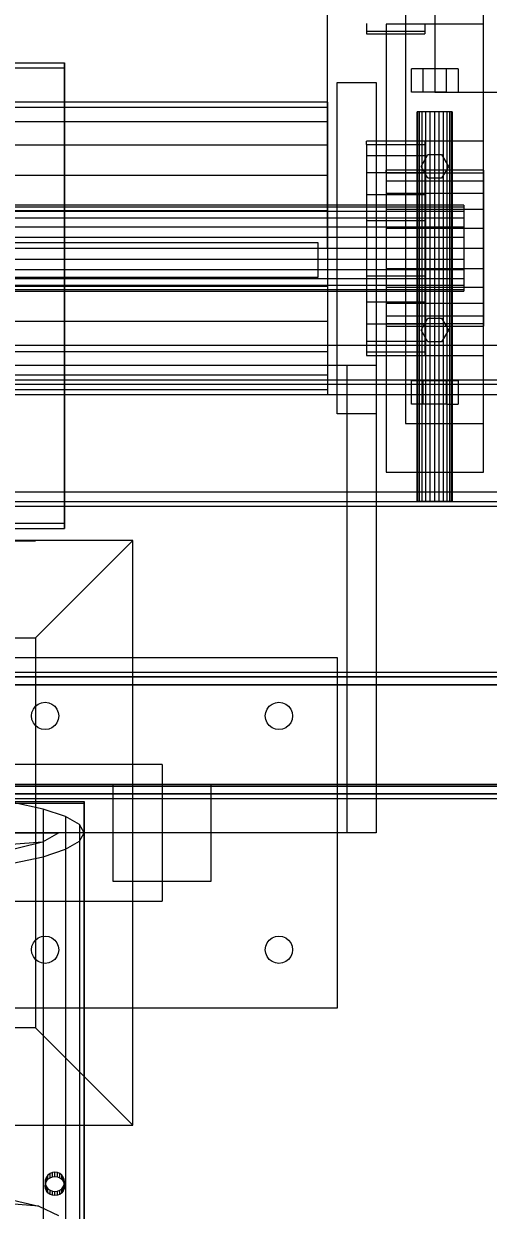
# Model space of a CAD drawing. Header units: millimetres. Extents: x -191664 to 191490, y -197311 to 10263.
# Drawn here: x 12514 to 12752, y -16294 to -15685 of the extents above; entities that cross this region are included whole.
import ezdxf

# ---------------------------------------------------------------- set-up
doc = ezdxf.new("R2010")
doc.units = ezdxf.units.MM
for name, color, linetype, lineweight in [('COTAS_O', 1, 'Continuous', 0), ('superior_dos-mix', 7, 'Continuous', 0), ('superior_dosificador', 7, 'Continuous', 0)]:
    doc.layers.add(name, color=color, linetype=linetype, lineweight=lineweight)
doc.dimstyles.new('PLANTA_100', dxfattribs={"dimtxt": 250, "dimasz": 150, "dimexe": 150, "dimexo": 80, "dimgap": 100, "dimtad": 1, "dimtih": 1, "dimtoh": 1, "dimdec": 1, "dimdsep": 46, "dimcen": 0.09, "dimclrd": 1, "dimclre": 1, "dimclrt": 1, "dimadec": 0, "dimazin": 0, "dimtfac": 1, "dimtdec": 4, "dimtofl": 0, "dimtmove": 0, "dimatfit": 3, "dimfxl": 1, "dimtolj": 1, "dimtzin": 0, "dimarcsym": 0})

# ---------------------------------------------------------------- blocks, each defined once
blk = doc.blocks.new('*D32')
at = {"layer": 'COTAS_O', "color": 1, "lineweight": -2, "transparency": 16777216}
for p, q in [((11649.53, -14250), (12519.53, -14250)), ((12369.53, -15800), (12369.53, -14400)), ((11649.53, -15950), (12519.53, -15950))]:
    blk.add_line(p, q, dxfattribs=at)
at = {"layer": 'COTAS_O', "color": 1, "transparency": 16777216}
for points in [[(12344.53, -14400), (12394.53, -14400), (12369.53, -14250)], [(12344.53, -15800), (12394.53, -15800), (12369.53, -15950)]]:
    blk.add_solid(points, dxfattribs=at)
at = {"layer": 'Defpoints', "color": 0, "transparency": 16777216}
for p in [(11569.53, -14250), (12369.53, -14250), (11569.53, -15950)]:
    blk.add_point(p, dxfattribs=at)
blk = doc.blocks.new('*D33')
at = {"layer": 'COTAS_O', "color": 1, "lineweight": -2, "transparency": 16777216}
for p, q in [((11569.53, -16030), (11569.53, -17400)), ((13269.53, -16030), (13269.53, -17400)), ((11719.53, -17250), (13119.53, -17250))]:
    blk.add_line(p, q, dxfattribs=at)
at = {"layer": 'COTAS_O', "color": 1, "transparency": 16777216}
for points in [[(11719.53, -17225), (11719.53, -17275), (11569.53, -17250)], [(13119.53, -17225), (13119.53, -17275), (13269.53, -17250)]]:
    blk.add_solid(points, dxfattribs=at)
at = {"layer": 'Defpoints', "color": 0, "transparency": 16777216}
for p in [(11569.53, -15950), (13269.53, -15950), (13269.53, -17250)]:
    blk.add_point(p, dxfattribs=at)

msp = doc.modelspace()

# ---------------------------------------------------------------- linework, layer by layer
at = {"layer": 'superior_dos-mix', "color": 139, "true_color": 0x344b58}
for p, q in [((12304.53, -15704.92), (12534.53, -15704.92)), ((12534.53, -15707.56), (12304.53, -15707.56)), ((12534.53, -15704.92), (12534.53, -15707.56)), ((12534.53, -15941.18), (12534.53, -15704.92)), ((12534.53, -15707.56), (12534.53, -15943.82)), ((12534.53, -15941.18), (12304.53, -15941.18)), ((12304.53, -15943.82), (12534.53, -15943.82)), ((12534.53, -15943.82), (12534.53, -15941.18)), ((12494.53, -16010), (12674.53, -16010)), ((12674.53, -16010), (12674.53, -16190)), ((12559.53, -16125), (12559.53, -16075)), ((12559.53, -16075), (12609.53, -16075)), ((12609.53, -16075), (12609.53, -16125)), ((12609.53, -16125), (12559.53, -16125)), ((12674.53, -16190), (12494.53, -16190))]:
    msp.add_line(p, q, dxfattribs=at)
at = {"layer": 'superior_dos-mix', "color": 253, "true_color": 0xb5b395}
for p, q in [((12569.53, -15950), (12269.53, -15950)), ((12569.53, -15950), (12519.53, -16000)), ((12569.53, -16250), (12569.53, -15950)), ((12319.53, -16000), (12519.53, -16000)), ((12519.53, -16000), (12519.53, -16200)), ((12519.53, -16200), (12319.53, -16200)), ((12569.53, -16250), (12519.53, -16200)), ((12269.53, -16250), (12569.53, -16250))]:
    msp.add_line(p, q, dxfattribs=at)
at = {"layer": 'superior_dos-mix', "color": 9, "true_color": 0xb9c5c9}
for p, q in [((12517.77, -16038.19), (12518.47, -16036.5)), ((12518.47, -16036.5), (12519.58, -16035.05)), ((12519.58, -16035.05), (12521.03, -16033.94)), ((12521.03, -16033.94), (12522.72, -16033.24)), ((12522.72, -16033.24), (12524.53, -16033)), ((12524.53, -16033), (12526.34, -16033.24)), ((12526.34, -16033.24), (12528.03, -16033.94)), ((12528.03, -16033.94), (12529.48, -16035.05)), ((12529.48, -16035.05), (12530.59, -16036.5)), ((12530.59, -16036.5), (12531.29, -16038.19)), ((12637.77, -16038.19), (12638.47, -16036.5)), ((12638.47, -16036.5), (12639.58, -16035.05)), ((12639.58, -16035.05), (12641.03, -16033.94)), ((12641.03, -16033.94), (12642.72, -16033.24)), ((12642.72, -16033.24), (12644.53, -16033)), ((12644.53, -16033), (12646.34, -16033.24)), ((12646.34, -16033.24), (12648.03, -16033.94)), ((12648.03, -16033.94), (12649.48, -16035.05)), ((12649.48, -16035.05), (12650.59, -16036.5)), ((12650.59, -16036.5), (12651.29, -16038.19)), ((12517.53, -16040), (12517.77, -16038.19)), ((12517.77, -16041.81), (12517.53, -16040)), ((12518.47, -16043.5), (12517.77, -16041.81)), ((12531.29, -16041.81), (12530.59, -16043.5)), ((12531.29, -16038.19), (12531.53, -16040)), ((12531.53, -16040), (12531.29, -16041.81)), ((12637.53, -16040), (12637.77, -16038.19)), ((12637.77, -16041.81), (12637.53, -16040)), ((12638.47, -16043.5), (12637.77, -16041.81)), ((12651.29, -16041.81), (12650.59, -16043.5)), ((12651.29, -16038.19), (12651.53, -16040)), ((12651.53, -16040), (12651.29, -16041.81)), ((12519.58, -16044.95), (12518.47, -16043.5)), ((12521.03, -16046.06), (12519.58, -16044.95)), ((12522.72, -16046.76), (12521.03, -16046.06)), ((12524.53, -16047), (12522.72, -16046.76)), ((12526.34, -16046.76), (12524.53, -16047)), ((12528.03, -16046.06), (12526.34, -16046.76)), ((12529.48, -16044.95), (12528.03, -16046.06)), ((12530.59, -16043.5), (12529.48, -16044.95)), ((12639.58, -16044.95), (12638.47, -16043.5)), ((12641.03, -16046.06), (12639.58, -16044.95)), ((12642.72, -16046.76), (12641.03, -16046.06)), ((12644.53, -16047), (12642.72, -16046.76)), ((12646.34, -16046.76), (12644.53, -16047)), ((12648.03, -16046.06), (12646.34, -16046.76)), ((12649.48, -16044.95), (12648.03, -16046.06)), ((12650.59, -16043.5), (12649.48, -16044.95)), ((12523.46, -16087.78), (12507.92, -16084.44)), ((12535.01, -16091.58), (12523.46, -16087.78)), ((12523.46, -16087.78), (12523.46, -17737.78)), ((12542.13, -16095.71), (12535.01, -16091.58)), ((12535.01, -16091.58), (12535.01, -17741.58)), ((12544.53, -16100), (12542.13, -16095.71)), ((12542.13, -16095.71), (12542.13, -17745.71)), ((12542.13, -16104.29), (12544.53, -16100)), ((12544.53, -16100), (12544.53, -17750)), ((12523.46, -16112.22), (12535.01, -16108.42)), ((12535.01, -16108.42), (12542.13, -16104.29)), ((12535.01, -16108.42), (12535.01, -17758.42)), ((12542.13, -16104.29), (12542.13, -17754.29)), ((12507.92, -16115.56), (12523.46, -16112.22)), ((12523.46, -16112.22), (12523.46, -17762.22)), ((12517.53, -16160), (12517.77, -16158.19)), ((12517.77, -16158.19), (12518.47, -16156.5)), ((12518.47, -16156.5), (12519.58, -16155.05)), ((12519.58, -16155.05), (12521.03, -16153.94)), ((12521.03, -16153.94), (12522.72, -16153.24)), ((12522.72, -16153.24), (12524.53, -16153)), ((12524.53, -16153), (12526.34, -16153.24)), ((12526.34, -16153.24), (12528.03, -16153.94)), ((12528.03, -16153.94), (12529.48, -16155.05)), ((12529.48, -16155.05), (12530.59, -16156.5)), ((12530.59, -16156.5), (12531.29, -16158.19)), ((12531.29, -16158.19), (12531.53, -16160)), ((12637.53, -16160), (12637.77, -16158.19)), ((12637.77, -16158.19), (12638.47, -16156.5)), ((12638.47, -16156.5), (12639.58, -16155.05)), ((12639.58, -16155.05), (12641.03, -16153.94)), ((12641.03, -16153.94), (12642.72, -16153.24)), ((12642.72, -16153.24), (12644.53, -16153)), ((12644.53, -16153), (12646.34, -16153.24)), ((12646.34, -16153.24), (12648.03, -16153.94)), ((12648.03, -16153.94), (12649.48, -16155.05)), ((12649.48, -16155.05), (12650.59, -16156.5)), ((12650.59, -16156.5), (12651.29, -16158.19)), ((12651.29, -16158.19), (12651.53, -16160)), ((12517.77, -16161.81), (12517.53, -16160)), ((12518.47, -16163.5), (12517.77, -16161.81)), ((12519.58, -16164.95), (12518.47, -16163.5)), ((12530.59, -16163.5), (12529.48, -16164.95)), ((12531.29, -16161.81), (12530.59, -16163.5)), ((12531.53, -16160), (12531.29, -16161.81)), ((12637.77, -16161.81), (12637.53, -16160)), ((12638.47, -16163.5), (12637.77, -16161.81)), ((12639.58, -16164.95), (12638.47, -16163.5)), ((12650.59, -16163.5), (12649.48, -16164.95)), ((12651.29, -16161.81), (12650.59, -16163.5)), ((12651.53, -16160), (12651.29, -16161.81)), ((12521.03, -16166.06), (12519.58, -16164.95)), ((12522.72, -16166.76), (12521.03, -16166.06)), ((12524.53, -16167), (12522.72, -16166.76)), ((12526.34, -16166.76), (12524.53, -16167)), ((12528.03, -16166.06), (12526.34, -16166.76)), ((12529.48, -16164.95), (12528.03, -16166.06)), ((12641.03, -16166.06), (12639.58, -16164.95)), ((12642.72, -16166.76), (12641.03, -16166.06)), ((12644.53, -16167), (12642.72, -16166.76)), ((12646.34, -16166.76), (12644.53, -16167)), ((12648.03, -16166.06), (12646.34, -16166.76)), ((12649.48, -16164.95), (12648.03, -16166.06)), ((12524.7, -16277.83), (12524.53, -16279.1)), ((12524.53, -16279.1), (12524.7, -16280.38)), ((12524.53, -16279.1), (12524.53, -16281.21)), ((12524.53, -16281.21), (12524.7, -16279.94)), ((12525.2, -16276.64), (12524.7, -16277.83)), ((12524.7, -16279.94), (12524.7, -16277.83)), ((12524.7, -16279.94), (12525.2, -16278.75)), ((12525.99, -16275.62), (12525.2, -16276.64)), ((12525.2, -16278.75), (12525.2, -16276.64)), ((12525.2, -16278.75), (12525.99, -16277.73)), ((12527.03, -16274.84), (12525.99, -16275.62)), ((12525.99, -16277.73), (12525.99, -16275.62)), ((12525.99, -16277.73), (12527.03, -16276.95)), ((12528.23, -16274.35), (12527.03, -16274.84)), ((12527.03, -16276.95), (12527.03, -16274.84)), ((12527.03, -16276.95), (12528.23, -16276.46)), ((12529.53, -16274.18), (12528.23, -16274.35)), ((12528.23, -16276.46), (12528.23, -16274.35)), ((12528.23, -16276.46), (12529.53, -16276.29)), ((12530.82, -16274.35), (12529.53, -16274.18)), ((12529.53, -16276.29), (12529.53, -16274.18)), ((12529.53, -16276.29), (12530.82, -16276.46)), ((12532.03, -16274.84), (12530.82, -16274.35)), ((12530.82, -16276.46), (12530.82, -16274.35)), ((12530.82, -16276.46), (12532.03, -16276.95)), ((12533.06, -16275.62), (12532.03, -16274.84)), ((12532.03, -16276.95), (12532.03, -16274.84)), ((12532.03, -16276.95), (12533.06, -16277.73)), ((12533.86, -16276.64), (12533.06, -16275.62)), ((12533.06, -16277.73), (12533.06, -16275.62)), ((12533.06, -16277.73), (12533.86, -16278.75)), ((12534.36, -16277.83), (12533.86, -16276.64)), ((12533.86, -16278.75), (12533.86, -16276.64)), ((12533.86, -16278.75), (12534.36, -16279.94)), ((12534.53, -16279.1), (12534.36, -16277.83)), ((12534.36, -16279.94), (12534.36, -16277.83)), ((12534.36, -16280.38), (12534.53, -16279.1)), ((12534.36, -16279.94), (12534.53, -16281.21)), ((12534.53, -16281.21), (12534.53, -16279.1)), ((12524.7, -16282.49), (12524.53, -16281.21)), ((12524.7, -16280.38), (12525.2, -16281.56)), ((12524.7, -16282.49), (12524.7, -16280.38)), ((12525.2, -16283.68), (12524.7, -16282.49)), ((12525.2, -16281.56), (12525.99, -16282.58)), ((12525.2, -16283.68), (12525.2, -16281.56)), ((12525.99, -16284.69), (12525.2, -16283.68)), ((12525.99, -16282.58), (12527.03, -16283.36)), ((12525.99, -16284.69), (12525.99, -16282.58)), ((12527.03, -16285.48), (12525.99, -16284.69)), ((12527.03, -16283.36), (12528.23, -16283.86)), ((12527.03, -16285.48), (12527.03, -16283.36)), ((12528.23, -16285.97), (12527.03, -16285.48)), ((12528.23, -16283.86), (12529.53, -16284.02)), ((12528.23, -16285.97), (12528.23, -16283.86)), ((12529.53, -16286.14), (12528.23, -16285.97)), ((12529.53, -16284.02), (12530.82, -16283.86)), ((12529.53, -16286.14), (12529.53, -16284.02)), ((12530.82, -16285.97), (12529.53, -16286.14)), ((12530.82, -16283.86), (12532.03, -16283.36)), ((12530.82, -16285.97), (12530.82, -16283.86)), ((12532.03, -16285.48), (12530.82, -16285.97)), ((12532.03, -16283.36), (12533.06, -16282.58)), ((12532.03, -16285.48), (12532.03, -16283.36)), ((12533.06, -16284.69), (12532.03, -16285.48)), ((12533.06, -16282.58), (12533.86, -16281.56)), ((12533.06, -16284.69), (12533.06, -16282.58)), ((12533.86, -16283.68), (12533.06, -16284.69)), ((12533.86, -16281.56), (12534.36, -16280.38)), ((12533.86, -16283.68), (12533.86, -16281.56)), ((12534.36, -16282.49), (12533.86, -16283.68)), ((12534.36, -16282.49), (12534.36, -16280.38)), ((12534.53, -16281.21), (12534.36, -16282.49))]:
    msp.add_line(p, q, dxfattribs=at)
at = {"layer": 'superior_dos-mix', "color": 8, "true_color": 0x71848d}
for p, q in [((12584.53, -16065), (12254.53, -16065)), ((12584.53, -16065), (12584.53, -16135)), ((12294.53, -16083.92), (12544.53, -16083.92)), ((12544.53, -16084.97), (12294.53, -16084.97)), ((12544.53, -16083.92), (12544.53, -16084.97)), ((12544.53, -16477.67), (12544.53, -16083.92)), ((12544.53, -16084.97), (12544.53, -16478.73)), ((12441.53, -16100), (12531.53, -16100)), ((12531.53, -16100), (12523.12, -16104.73)), ((12523.12, -16104.73), (12439.88, -16110.75)), ((12523.12, -16104.73), (12499.14, -16110.58)), ((12254.53, -16135), (12584.53, -16135)), ((12521.23, -16291.59), (12439.5, -16284.96)), ((12495.75, -16285.55), (12521.23, -16291.59)), ((12521.23, -16291.59), (12531.43, -16296.39))]:
    msp.add_line(p, q, dxfattribs=at)
at = {"layer": 'superior_dosificador', "color": 253, "true_color": 0x9caaa6}
for p, q in [((12709.53, -14310), (12709.53, -15890)), ((12749.53, -15890), (12749.53, -14310)), ((13194.53, -15850), (11644.53, -15850)), ((13169.53, -15850), (11669.53, -15850)), ((12144.53, -15860), (12694.53, -15860)), ((12679.53, -16100), (12679.53, -15860)), ((12679.53, -15860), (12694.53, -15860)), ((12694.53, -15860), (12694.53, -16100)), ((13189.53, -15870), (11649.53, -15870)), ((11644.53, -15875), (13194.53, -15875)), ((12709.53, -15890), (12749.53, -15890)), ((11649.53, -15930), (13189.53, -15930)), ((12694.53, -16100), (12144.53, -16100)), ((12694.53, -16100), (12679.53, -16100))]:
    msp.add_line(p, q, dxfattribs=at)
at = {"layer": 'superior_dosificador', "color": 72, "true_color": 0x64ca32}
msp.add_line((12669.53, -15800), (12669.53, -14400), dxfattribs=at)
at = {"layer": 'superior_dosificador', "color": 132, "true_color": 0x06bec7}
for p, q in [((12724.53, -15580), (12724.53, -15720)), ((12724.53, -15720), (12779.53, -15720)), ((12669.53, -15725), (12169.53, -15725)), ((12669.53, -15725), (12669.53, -15727.56)), ((12169.53, -15727.56), (12669.53, -15727.56)), ((12669.53, -15727.56), (12669.53, -15735.05)), ((12169.53, -15735.05), (12669.53, -15735.05)), ((12669.53, -15735.05), (12669.53, -15746.97)), ((12169.53, -15746.97), (12669.53, -15746.97)), ((12669.53, -15746.97), (12669.53, -15762.5)), ((12749.53, -15745), (12699.53, -15745)), ((12699.53, -15745), (12699.53, -15855)), ((12749.53, -15855), (12749.53, -15745)), ((12169.53, -15762.5), (12669.53, -15762.5)), ((12669.53, -15762.5), (12669.53, -15780.59)), ((12699.53, -15761.36), (12699.53, -15760)), ((12749.53, -15760), (12699.53, -15760)), ((12699.53, -15761.36), (12699.53, -15765.36)), ((12699.53, -15761.36), (12749.53, -15761.36)), ((12749.53, -15760), (12749.53, -15761.36)), ((12749.53, -15761.36), (12749.53, -15765.36)), ((12699.53, -15765.36), (12699.53, -15771.72)), ((12699.53, -15765.36), (12749.53, -15765.36)), ((12749.53, -15765.36), (12749.53, -15771.72)), ((12699.53, -15771.72), (12699.53, -15780)), ((12699.53, -15771.72), (12749.53, -15771.72)), ((12749.53, -15771.72), (12749.53, -15780)), ((12169.53, -15780.59), (12669.53, -15780.59)), ((12669.53, -15780.59), (12669.53, -15800)), ((12699.53, -15780), (12699.53, -15789.65)), ((12699.53, -15780), (12749.53, -15780)), ((12749.53, -15780), (12749.53, -15789.65)), ((12699.53, -15789.65), (12699.53, -15800)), ((12699.53, -15789.65), (12749.53, -15789.65)), ((12749.53, -15789.65), (12749.53, -15800)), ((12169.53, -15800), (12669.53, -15800)), ((12669.53, -15800), (12669.53, -15819.41)), ((12699.53, -15800), (12699.53, -15810.35)), ((12699.53, -15800), (12749.53, -15800)), ((12749.53, -15800), (12749.53, -15810.35)), ((12699.53, -15810.35), (12699.53, -15820)), ((12699.53, -15810.35), (12749.53, -15810.35)), ((12749.53, -15810.35), (12749.53, -15820)), ((12169.53, -15819.41), (12669.53, -15819.41)), ((12669.53, -15819.41), (12669.53, -15837.5)), ((12699.53, -15820), (12699.53, -15828.28)), ((12699.53, -15820), (12749.53, -15820)), ((12749.53, -15820), (12749.53, -15828.28)), ((12699.53, -15828.28), (12699.53, -15834.64)), ((12699.53, -15828.28), (12749.53, -15828.28)), ((12749.53, -15828.28), (12749.53, -15834.64)), ((12699.53, -15834.64), (12699.53, -15838.64)), ((12699.53, -15834.64), (12749.53, -15834.64)), ((12749.53, -15834.64), (12749.53, -15838.64)), ((12169.53, -15837.5), (12669.53, -15837.5)), ((12669.53, -15837.5), (12669.53, -15853.03)), ((12699.53, -15838.64), (12699.53, -15840)), ((12699.53, -15838.64), (12749.53, -15838.64)), ((12699.53, -15840), (12749.53, -15840)), ((12749.53, -15838.64), (12749.53, -15840)), ((12169.53, -15853.03), (12669.53, -15853.03)), ((12669.53, -15853.03), (12669.53, -15864.95)), ((12699.53, -15855), (12749.53, -15855)), ((12169.53, -15864.95), (12669.53, -15864.95)), ((12669.53, -15864.95), (12669.53, -15872.44)), ((12169.53, -15872.44), (12669.53, -15872.44)), ((12169.53, -15875), (12669.53, -15875)), ((12669.53, -15872.44), (12669.53, -15875))]:
    msp.add_line(p, q, dxfattribs=at)
at = {"layer": 'superior_dosificador', "color": 40, "true_color": 0xe6c527}
for p, q in [((12689.53, -15684.64), (12689.53, -15688.64)), ((12689.53, -15688.64), (12689.53, -15690)), ((12689.53, -15688.64), (12719.53, -15688.64)), ((12749.53, -15685), (12699.53, -15685)), ((12699.53, -15685), (12699.53, -15915)), ((12719.53, -15684.64), (12719.53, -15688.64)), ((12719.53, -15688.64), (12719.53, -15690)), ((12749.53, -15915), (12749.53, -15685)), ((12689.53, -15690), (12719.53, -15690)), ((12715.84, -15730), (12715.53, -15730)), ((12715.53, -15930), (12715.53, -15730)), ((12716.73, -15730), (12715.84, -15730)), ((12715.84, -15930), (12715.84, -15730)), ((12718.16, -15730), (12716.73, -15730)), ((12716.73, -15930), (12716.73, -15730)), ((12720.03, -15730), (12718.16, -15730)), ((12718.16, -15930), (12718.16, -15730)), ((12722.2, -15730), (12720.03, -15730)), ((12720.03, -15930), (12720.03, -15730)), ((12724.53, -15730), (12722.2, -15730)), ((12722.2, -15930), (12722.2, -15730)), ((12726.86, -15730), (12724.53, -15730)), ((12724.53, -15930), (12724.53, -15730)), ((12729.03, -15730), (12726.86, -15730)), ((12726.86, -15930), (12726.86, -15730)), ((12730.89, -15730), (12729.03, -15730)), ((12729.03, -15930), (12729.03, -15730)), ((12732.32, -15730), (12730.89, -15730)), ((12730.89, -15930), (12730.89, -15730)), ((12733.22, -15730), (12732.32, -15730)), ((12732.32, -15930), (12732.32, -15730)), ((12733.53, -15730), (12733.22, -15730)), ((12733.22, -15930), (12733.22, -15730)), ((12733.53, -15730), (12733.53, -15930)), ((12689.53, -15746.87), (12689.53, -15745)), ((12719.53, -15745), (12689.53, -15745)), ((12689.53, -15746.87), (12689.53, -15752.37)), ((12689.53, -15746.87), (12719.53, -15746.87)), ((12719.53, -15745), (12719.53, -15746.87)), ((12719.53, -15746.87), (12719.53, -15752.37)), ((12689.53, -15752.37), (12689.53, -15761.11)), ((12689.53, -15752.37), (12719.53, -15752.37)), ((12719.53, -15752.37), (12719.53, -15761.11)), ((12689.53, -15761.11), (12689.53, -15772.5)), ((12689.53, -15761.11), (12719.53, -15761.11)), ((12719.53, -15761.11), (12719.53, -15772.5)), ((12689.53, -15772.5), (12689.53, -15785.76)), ((12689.53, -15772.5), (12719.53, -15772.5)), ((12719.53, -15772.5), (12719.53, -15785.76)), ((12739.53, -15778), (12099.53, -15778)), ((12099.53, -15778.75), (12739.53, -15778.75)), ((12099.53, -15780.95), (12739.53, -15780.95)), ((12739.53, -15778), (12739.53, -15778.75)), ((12739.53, -15778.75), (12739.53, -15780.95)), ((12739.53, -15780.95), (12739.53, -15784.44)), ((12099.53, -15784.44), (12739.53, -15784.44)), ((12689.53, -15785.76), (12689.53, -15800)), ((12689.53, -15785.76), (12719.53, -15785.76)), ((12719.53, -15785.76), (12719.53, -15800)), ((12739.53, -15784.44), (12739.53, -15789)), ((12099.53, -15789), (12739.53, -15789)), ((12739.53, -15789), (12739.53, -15794.31)), ((12099.53, -15794.31), (12739.53, -15794.31)), ((12739.53, -15794.31), (12739.53, -15800)), ((12099.53, -15800), (12739.53, -15800)), ((12689.53, -15800), (12689.53, -15814.24)), ((12689.53, -15800), (12719.53, -15800)), ((12719.53, -15800), (12719.53, -15814.24)), ((12739.53, -15800), (12739.53, -15805.69)), ((12099.53, -15805.69), (12739.53, -15805.69)), ((12099.53, -15811), (12739.53, -15811)), ((12739.53, -15805.69), (12739.53, -15811)), ((12739.53, -15811), (12739.53, -15815.56)), ((12099.53, -15815.56), (12739.53, -15815.56)), ((12689.53, -15814.24), (12689.53, -15827.5)), ((12689.53, -15814.24), (12719.53, -15814.24)), ((12719.53, -15814.24), (12719.53, -15827.5)), ((12739.53, -15815.56), (12739.53, -15819.05)), ((12099.53, -15819.05), (12739.53, -15819.05)), ((12099.53, -15821.25), (12739.53, -15821.25)), ((12099.53, -15822), (12739.53, -15822)), ((12739.53, -15819.05), (12739.53, -15821.25)), ((12739.53, -15821.25), (12739.53, -15822)), ((12689.53, -15827.5), (12689.53, -15838.89)), ((12689.53, -15827.5), (12719.53, -15827.5)), ((12719.53, -15827.5), (12719.53, -15838.89)), ((12689.53, -15838.89), (12689.53, -15847.63)), ((12689.53, -15838.89), (12719.53, -15838.89)), ((12719.53, -15838.89), (12719.53, -15847.63)), ((12689.53, -15847.63), (12689.53, -15853.13)), ((12689.53, -15847.63), (12719.53, -15847.63)), ((12719.53, -15847.63), (12719.53, -15853.13)), ((12689.53, -15853.13), (12689.53, -15855)), ((12689.53, -15853.13), (12719.53, -15853.13)), ((12719.53, -15853.13), (12719.53, -15855)), ((12689.53, -15855), (12719.53, -15855)), ((12699.53, -15915), (12749.53, -15915)), ((12715.84, -15930), (12715.53, -15930)), ((12716.73, -15930), (12715.84, -15930)), ((12718.16, -15930), (12716.73, -15930)), ((12720.03, -15930), (12718.16, -15930)), ((12722.2, -15930), (12720.03, -15930)), ((12724.53, -15930), (12722.2, -15930)), ((12726.86, -15930), (12724.53, -15930)), ((12729.03, -15930), (12726.86, -15930)), ((12730.89, -15930), (12729.03, -15930)), ((12732.32, -15930), (12730.89, -15930)), ((12733.22, -15930), (12732.32, -15930)), ((12733.22, -15930), (12733.53, -15930))]:
    msp.add_line(p, q, dxfattribs=at)
at = {"layer": 'superior_dosificador', "color": 43, "true_color": 0xe7bf45}
for p, q in [((12718.53, -15708), (12712.53, -15708)), ((12712.53, -15720), (12712.53, -15708)), ((12730.53, -15708), (12718.53, -15708)), ((12718.53, -15720), (12718.53, -15708)), ((12736.53, -15708), (12730.53, -15708)), ((12730.53, -15720), (12730.53, -15708)), ((12736.53, -15708), (12736.53, -15720)), ((12718.53, -15720), (12712.53, -15720)), ((12730.53, -15720), (12718.53, -15720)), ((12730.53, -15720), (12736.53, -15720)), ((12717.53, -15758), (12721.03, -15751.94)), ((12721.03, -15751.94), (12728.03, -15751.94)), ((12728.03, -15751.94), (12731.53, -15758)), ((12721.03, -15764.06), (12717.53, -15758)), ((12731.53, -15758), (12728.03, -15764.06)), ((12728.03, -15764.06), (12721.03, -15764.06)), ((12717.53, -15842), (12721.03, -15835.94)), ((12721.03, -15835.94), (12728.03, -15835.94)), ((12728.03, -15835.94), (12731.53, -15842)), ((12721.03, -15848.06), (12717.53, -15842)), ((12731.53, -15842), (12728.03, -15848.06)), ((12728.03, -15848.06), (12721.03, -15848.06)), ((12718.53, -15868), (12712.53, -15868)), ((12712.53, -15880), (12712.53, -15868)), ((12730.53, -15868), (12718.53, -15868)), ((12718.53, -15880), (12718.53, -15868)), ((12736.53, -15868), (12730.53, -15868)), ((12730.53, -15880), (12730.53, -15868)), ((12736.53, -15868), (12736.53, -15880)), ((12718.53, -15880), (12712.53, -15880)), ((12730.53, -15880), (12718.53, -15880)), ((12730.53, -15880), (12736.53, -15880))]:
    msp.add_line(p, q, dxfattribs=at)
at = {"layer": 'superior_dosificador', "color": 254, "true_color": 0xd8e0dc}
for p, q in [((12674.53, -15885), (12674.53, -15715)), ((12674.53, -15715), (12694.53, -15715)), ((12694.53, -15715), (12694.53, -15885)), ((12694.53, -15885), (12674.53, -15885))]:
    msp.add_line(p, q, dxfattribs=at)
at = {"layer": 'superior_dosificador', "color": 129, "true_color": 0x304542}
for p, q in [((12174.53, -15797), (12664.53, -15797)), ((12664.53, -15797), (12664.53, -15815)), ((12664.53, -15815), (12174.53, -15815))]:
    msp.add_line(p, q, dxfattribs=at)
at = {"layer": 'superior_dosificador', "color": 8, "true_color": 0x667b86}
for p, q in [((11569.53, -15867.5), (13269.53, -15867.5)), ((11569.53, -15925), (13269.53, -15925)), ((13269.53, -15932.5), (11569.53, -15932.5)), ((11569.53, -16017.5), (13269.53, -16017.5)), ((13248.01, -16020), (11548.01, -16020)), ((11550.88, -16020), (13250.88, -16020)), ((11550.88, -16024), (13250.88, -16024)), ((13288.18, -16020), (11588.18, -16020)), ((13288.18, -16024), (11588.18, -16024)), ((11591.05, -16020), (13291.05, -16020)), ((13250.88, -16076), (11550.88, -16076)), ((11569.53, -16075), (13269.53, -16075)), ((11588.18, -16076), (13288.18, -16076)), ((11548.01, -16080), (13248.01, -16080)), ((13250.88, -16080), (11550.88, -16080)), ((13269.53, -16082.5), (11569.53, -16082.5)), ((11588.18, -16080), (13288.18, -16080)), ((13291.05, -16080), (11591.05, -16080))]:
    msp.add_line(p, q, dxfattribs=at)

# ---------------------------------------------------------------- dimensions: what is measured, and where the dimension line sits
at = {"layer": 'COTAS_O'}
for p2, distance, picture, middle in [((11569.53, -14250), -800, '*D32', (12369.53, -15100)), ((13269.53, -15950), -1300, '*D33', (12419.53, -17250))]:
    dim = msp.add_aligned_dim(p1=(11569.53, -15950), p2=p2, distance=distance, text='<> O', dimstyle='PLANTA_100', dxfattribs=at)
    dim.commit()
    dim.dimension.update_dxf_attribs({"geometry": picture, "text_midpoint": middle})

doc.saveas('drawing.dxf')
